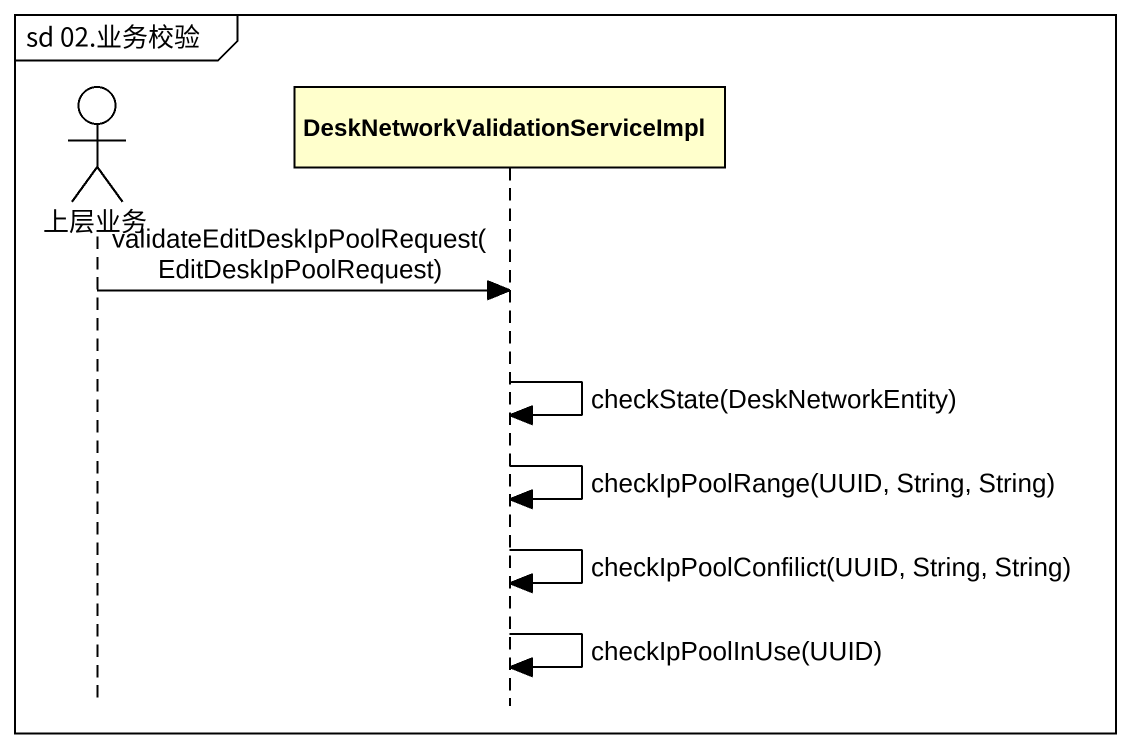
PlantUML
@startuml
mainframe sd 02.业务校验
hide footbox
actor 上层业务
participant "DeskNetworkValidationServiceImpl" as DeskNetworkValidationService

上层业务 -> DeskNetworkValidationService : validateEditDeskIpPoolRequest(EditDeskIpPoolRequest)
DeskNetworkValidationService -> DeskNetworkValidationService : checkState(DeskNetworkEntity)
DeskNetworkValidationService -> DeskNetworkValidationService : checkIpPoolRange(UUID, String, String)
DeskNetworkValidationService -> DeskNetworkValidationService : checkIpPoolConfilict(UUID, String, String)
DeskNetworkValidationService -> DeskNetworkValidationService : checkIpPoolInUse(UUID)
@enduml
